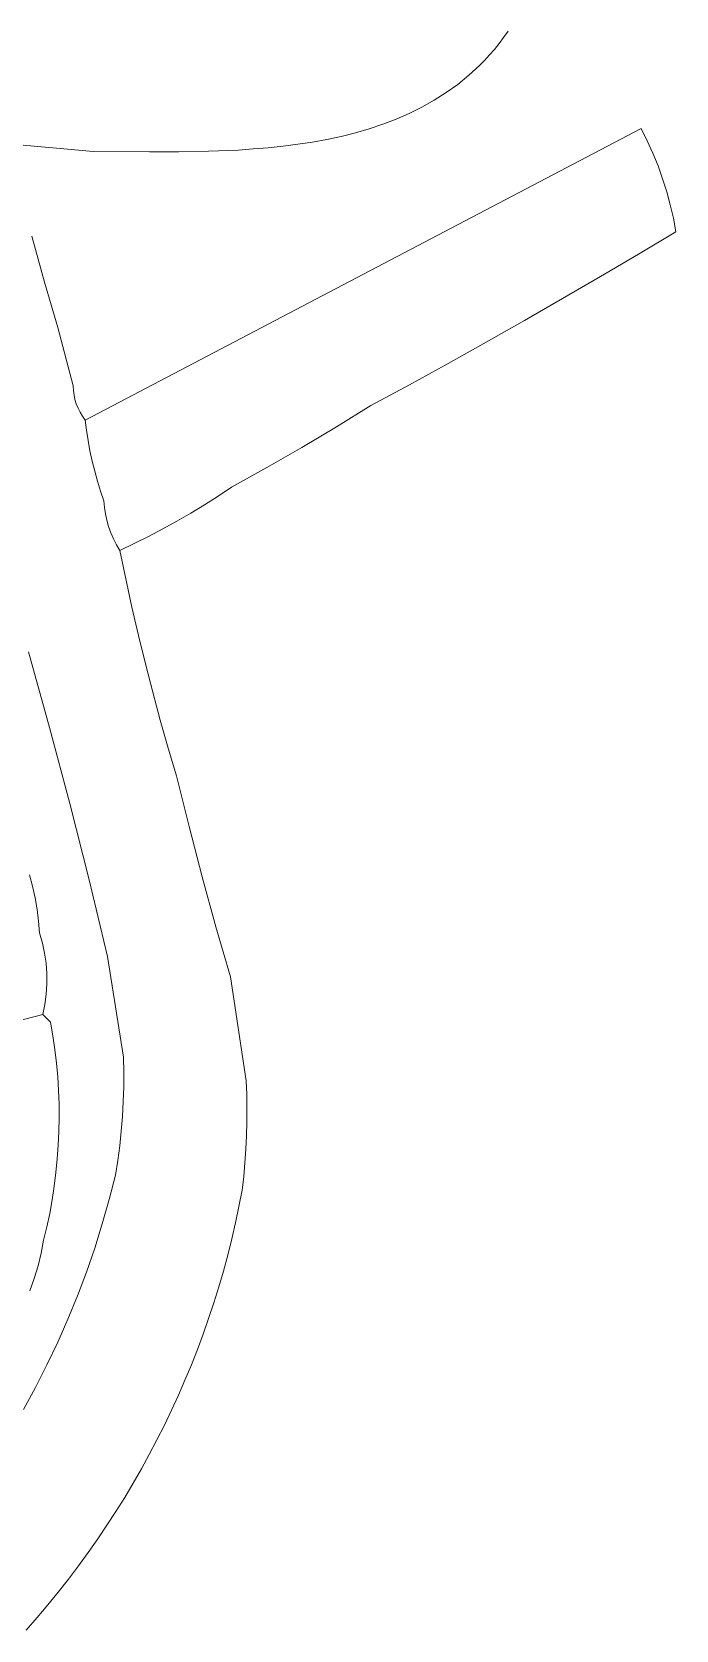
# Model space of a CAD drawing. Header units: inches. Extents: x 37.2 to 70.6, y 17.4 to 61.6.
# Drawn here: x 65.13 to 70.58, y 19.52 to 33.05 of the extents above; entities that cross this region are included whole.
import ezdxf

# ---------------------------------------------------------------- set-up
doc = ezdxf.new("R2010")
doc.units = ezdxf.units.IN
doc.header["$MEASUREMENT"] = 0
doc.layers.add('10_CLOSED_AREAS', color=7, linetype='CONTINUOUS', lineweight=18)

msp = doc.modelspace()

# ---------------------------------------------------------------- linework, layer by layer
at = {"layer": '10_CLOSED_AREAS'}
for points in [[(64.931, 32.101), (65.647, 32.036), (66.125, 32.033), (66.373, 32.033), (66.624, 32.038), (66.877, 32.048), (67.003, 32.057), (67.13, 32.067), (67.255, 32.081), (67.38, 32.097), (67.504, 32.116), (67.626, 32.138), (67.748, 32.164), (67.867, 32.194), (67.984, 32.229), (68.1, 32.267), (68.213, 32.31), (68.323, 32.358), (68.43, 32.411), (68.535, 32.47), (68.636, 32.534), (68.733, 32.604), (68.827, 32.681), (68.916, 32.763), (68.96, 32.807), (69.002, 32.853), (69.043, 32.9), (69.083, 32.949), (69.121, 33), (69.159, 33.053)], [(65.08, 19.521), (65.173, 19.626), (65.264, 19.734), (65.353, 19.842), (65.439, 19.952), (65.524, 20.064), (65.606, 20.177), (65.687, 20.292), (65.765, 20.408), (65.841, 20.525), (65.915, 20.643), (65.987, 20.763), (66.056, 20.884), (66.123, 21.007), (66.188, 21.13), (66.251, 21.255), (66.311, 21.381), (66.369, 21.508), (66.425, 21.636), (66.479, 21.765), (66.53, 21.895), (66.579, 22.026), (66.625, 22.158), (66.669, 22.291), (66.711, 22.425), (66.75, 22.559), (66.787, 22.695), (66.821, 22.831), (66.853, 22.968), (66.882, 23.106), (66.909, 23.244), (66.922, 23.359), (66.932, 23.475), (66.94, 23.59), (66.945, 23.706), (66.948, 23.822), (66.949, 23.938), (66.948, 24.054), (66.944, 24.17), (66.811, 25.051), (66.687, 25.473), (66.57, 25.897), (66.459, 26.323), (66.354, 26.75), (66.284, 26.986), (66.216, 27.223), (66.152, 27.46), (66.09, 27.699), (66.031, 27.938), (65.976, 28.178), (65.923, 28.418), (65.873, 28.659), (65.844, 28.707), (65.819, 28.757), (65.798, 28.808), (65.779, 28.861), (65.764, 28.914), (65.752, 28.968), (65.744, 29.023), (65.739, 29.079), (65.711, 29.162), (65.684, 29.246), (65.661, 29.331), (65.639, 29.416), (65.621, 29.502), (65.605, 29.589), (65.591, 29.676), (65.58, 29.763), (65.557, 29.795), (65.537, 29.828), (65.52, 29.863), (65.505, 29.899), (65.494, 29.936), (65.486, 29.974), (65.481, 30.013), (65.48, 30.052), (65.349, 30.545), (65.236, 30.931), (65.128, 31.319)], [(65.101, 27.802), (65.279, 27.16), (65.45, 26.516), (65.613, 25.87), (65.77, 25.223), (65.905, 24.369), (65.907, 24.244), (65.907, 24.119), (65.903, 23.994), (65.896, 23.869), (65.886, 23.744), (65.873, 23.62), (65.857, 23.496), (65.837, 23.372), (65.784, 23.164), (65.725, 22.958), (65.661, 22.753), (65.591, 22.551), (65.515, 22.351), (65.434, 22.153), (65.348, 21.958), (65.256, 21.765), (65.159, 21.574), (65.057, 21.387)], [(65.057, 21.387), (65.159, 21.574), (65.256, 21.765), (65.348, 21.958), (65.434, 22.153), (65.515, 22.351), (65.591, 22.551), (65.661, 22.753), (65.725, 22.958), (65.784, 23.164), (65.837, 23.372), (65.857, 23.496), (65.873, 23.62), (65.886, 23.744), (65.896, 23.869), (65.903, 23.994), (65.907, 24.119), (65.907, 24.244), (65.905, 24.369), (65.77, 25.223), (65.613, 25.87), (65.45, 26.516), (65.279, 27.16), (65.101, 27.802)], [(64.685, 24.592), (65.223, 24.731), (65.24, 24.817), (65.251, 24.903), (65.257, 24.99), (65.256, 25.078), (65.249, 25.165), (65.236, 25.251), (65.218, 25.336), (65.193, 25.421), (65.186, 25.521), (65.174, 25.62), (65.157, 25.719), (65.135, 25.816), (65.108, 25.913)], [(65.108, 25.913), (65.135, 25.816), (65.157, 25.719), (65.174, 25.62), (65.186, 25.521), (65.193, 25.421), (65.218, 25.336), (65.236, 25.251), (65.249, 25.165), (65.256, 25.078), (65.257, 24.99), (65.251, 24.903), (65.24, 24.817), (65.223, 24.731), (65.288, 24.665), (65.308, 24.55), (65.324, 24.435), (65.338, 24.319), (65.348, 24.204), (65.355, 24.088), (65.359, 23.972), (65.36, 23.856), (65.358, 23.74), (65.353, 23.624), (65.344, 23.508), (65.333, 23.393), (65.318, 23.277), (65.3, 23.162), (65.28, 23.048), (65.256, 22.934), (65.229, 22.821), (65.208, 22.711), (65.182, 22.603), (65.15, 22.497), (65.111, 22.393)], [(65.111, 22.393), (65.15, 22.497), (65.182, 22.603), (65.208, 22.711), (65.229, 22.821), (65.256, 22.934), (65.28, 23.048), (65.3, 23.162), (65.318, 23.277), (65.333, 23.393), (65.344, 23.508), (65.353, 23.624), (65.358, 23.74), (65.36, 23.856), (65.359, 23.972), (65.355, 24.088), (65.348, 24.204), (65.338, 24.319), (65.324, 24.435), (65.308, 24.55), (65.288, 24.665), (65.223, 24.731), (64.685, 24.592)]]:
    msp.add_lwpolyline(points, dxfattribs=at)
msp.add_lwpolyline([(65.58, 29.763), (65.591, 29.676), (65.605, 29.589), (65.621, 29.502), (65.639, 29.416), (65.661, 29.331), (65.684, 29.246), (65.711, 29.162), (65.739, 29.079), (65.744, 29.023), (65.752, 28.968), (65.764, 28.914), (65.779, 28.861), (65.798, 28.808), (65.819, 28.757), (65.844, 28.707), (65.873, 28.659), (65.996, 28.717), (66.117, 28.778), (66.238, 28.841), (66.356, 28.907), (66.474, 28.975), (66.59, 29.046), (66.705, 29.119), (66.818, 29.195), (67.117, 29.36), (67.414, 29.53), (67.708, 29.705), (67.999, 29.885), (68.325, 30.062), (68.651, 30.241), (68.975, 30.423), (69.298, 30.606), (69.62, 30.791), (69.942, 30.977), (70.262, 31.166), (70.58, 31.357), (70.559, 31.471), (70.532, 31.584), (70.502, 31.695), (70.467, 31.805), (70.428, 31.914), (70.384, 32.021), (70.337, 32.127), (70.285, 32.23)], close=True, dxfattribs=at)

doc.saveas('drawing.dxf')
